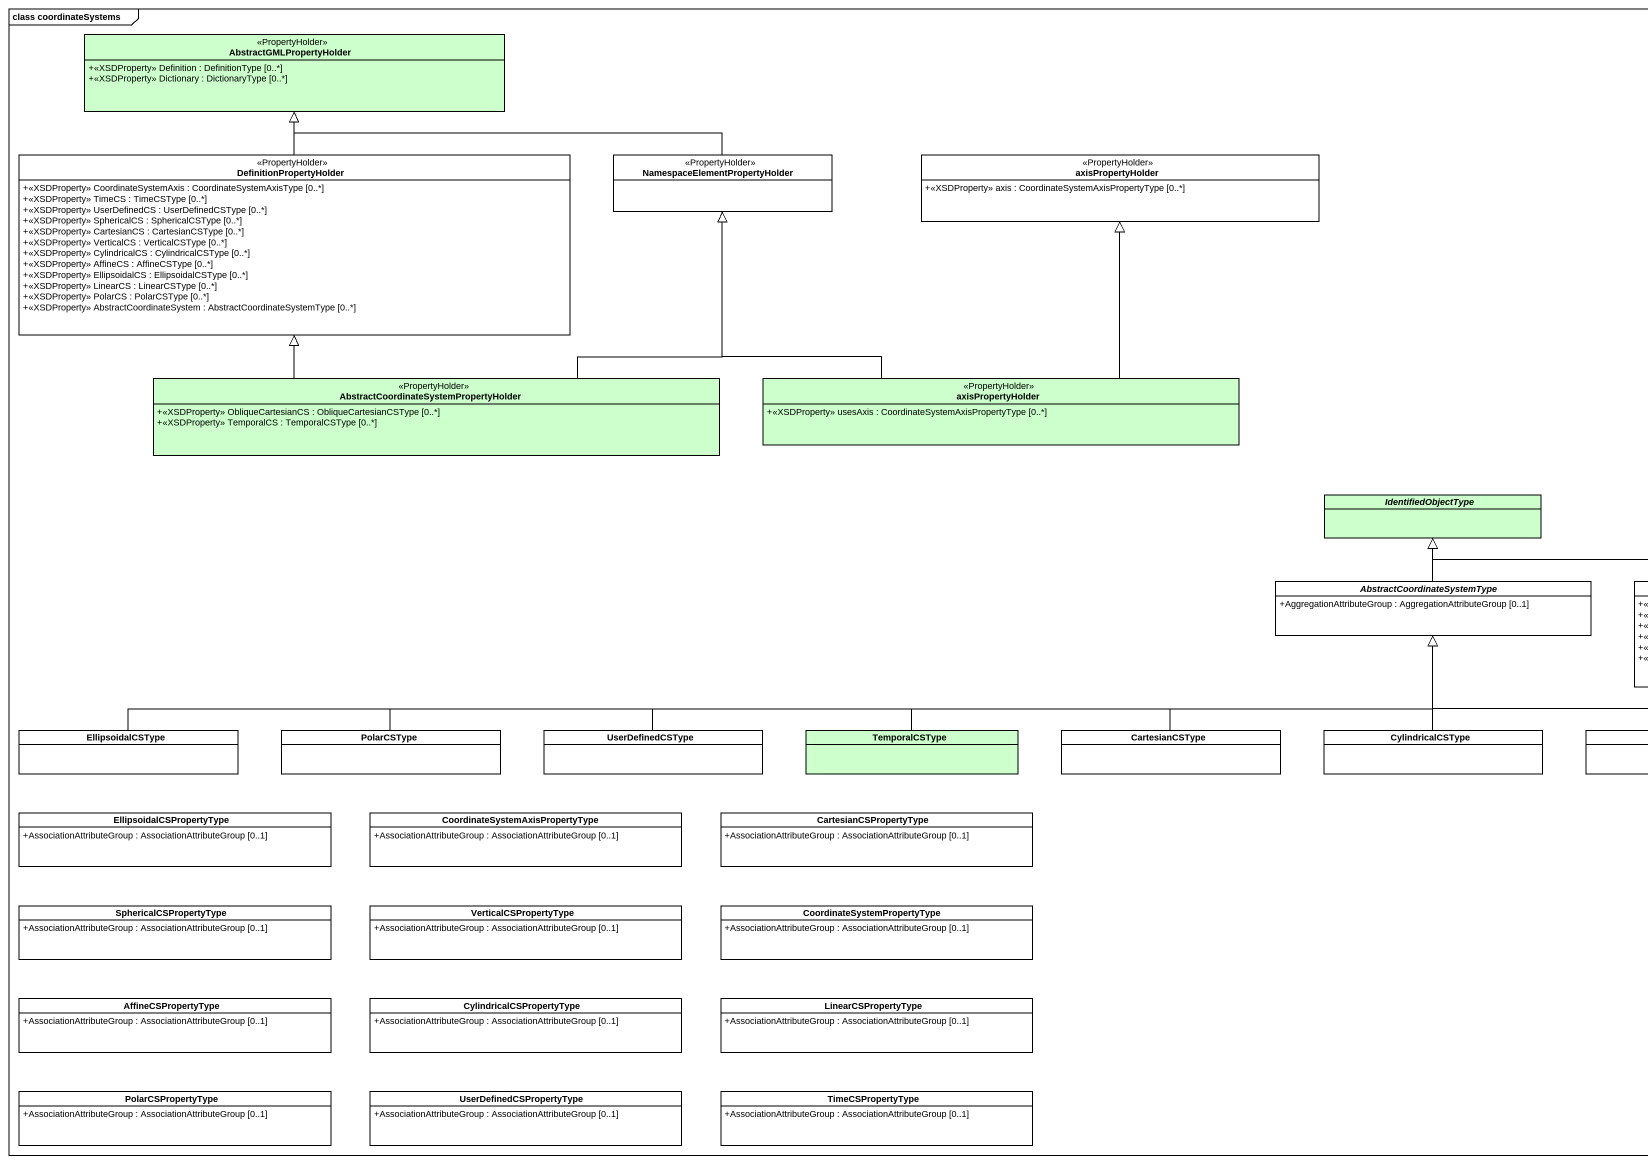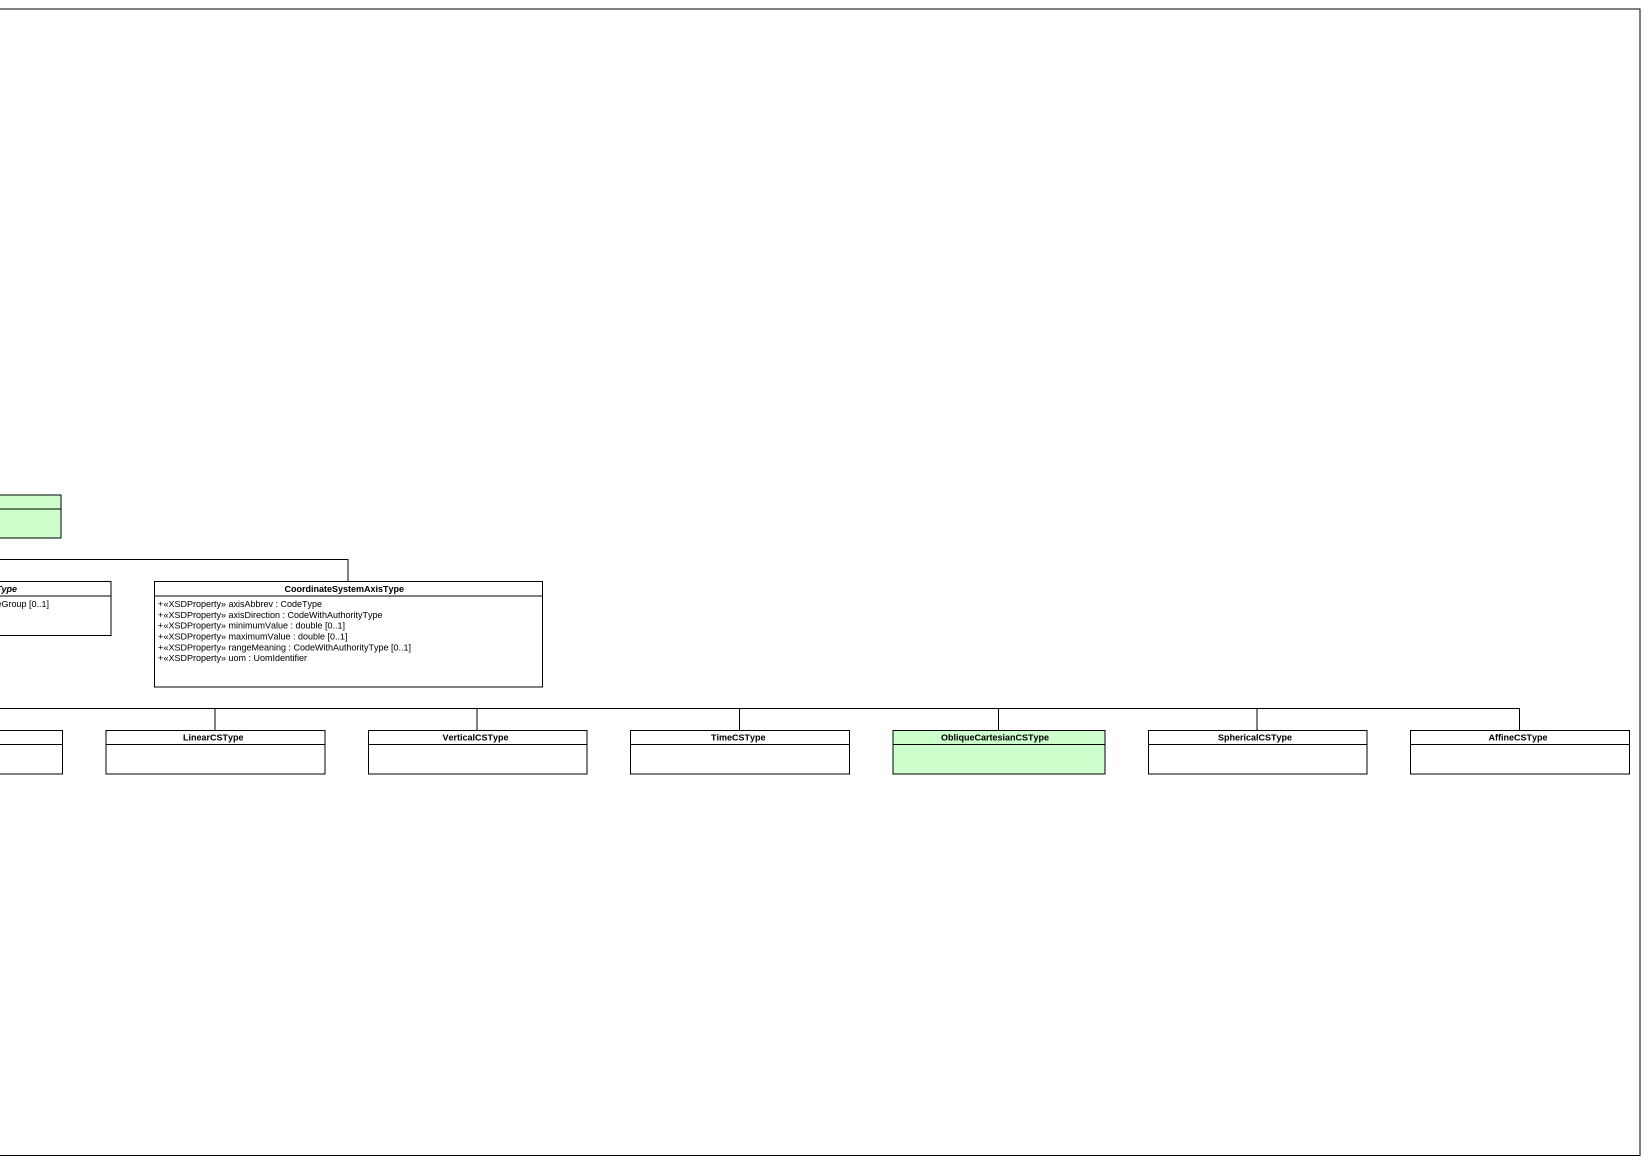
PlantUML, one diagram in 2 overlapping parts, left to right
@startuml
mainframe class coordinateSystems
hide circle
hide empty members
skinparam classAttributeIconSize 0
class AbstractGMLPropertyHolder <<PropertyHolder>> #CCFFCC {
  +<<XSDProperty>> Definition : DefinitionType [0..*]
  +<<XSDProperty>> Dictionary : DictionaryType [0..*]
}
class DefinitionPropertyHolder <<PropertyHolder>> {
  +<<XSDProperty>> CoordinateSystemAxis : CoordinateSystemAxisType [0..*]
  +<<XSDProperty>> TimeCS : TimeCSType [0..*]
  +<<XSDProperty>> UserDefinedCS : UserDefinedCSType [0..*]
  +<<XSDProperty>> SphericalCS : SphericalCSType [0..*]
  +<<XSDProperty>> CartesianCS : CartesianCSType [0..*]
  +<<XSDProperty>> VerticalCS : VerticalCSType [0..*]
  +<<XSDProperty>> CylindricalCS : CylindricalCSType [0..*]
  +<<XSDProperty>> AffineCS : AffineCSType [0..*]
  +<<XSDProperty>> EllipsoidalCS : EllipsoidalCSType [0..*]
  +<<XSDProperty>> LinearCS : LinearCSType [0..*]
  +<<XSDProperty>> PolarCS : PolarCSType [0..*]
  +<<XSDProperty>> AbstractCoordinateSystem : AbstractCoordinateSystemType [0..*]
}
class "NamespaceElementPropertyHolder" as NamespaceElementPropertyHold <<PropertyHolder>>
class axisPropertyHolder <<PropertyHolder>> {
  +<<XSDProperty>> axis : CoordinateSystemAxisPropertyType [0..*]
}
class "AbstractCoordinateSystemPropertyHolder" as AbstractCoordinateSystemProp <<PropertyHolder>> #CCFFCC {
  +<<XSDProperty>> ObliqueCartesianCS : ObliqueCartesianCSType [0..*]
  +<<XSDProperty>> TemporalCS : TemporalCSType [0..*]
}
class "axisPropertyHolder" as axisPropertyHolder_2 <<PropertyHolder>> #CCFFCC {
  +<<XSDProperty>> usesAxis : CoordinateSystemAxisPropertyType [0..*]
}
abstract class IdentifiedObjectType #CCFFCC
abstract class AbstractCoordinateSystemType {
  +AggregationAttributeGroup : AggregationAttributeGroup [0..1]
}
class CoordinateSystemAxisType {
  +<<XSDProperty>> axisAbbrev : CodeType
  +<<XSDProperty>> axisDirection : CodeWithAuthorityType
  +<<XSDProperty>> minimumValue : double [0..1]
  +<<XSDProperty>> maximumValue : double [0..1]
  +<<XSDProperty>> rangeMeaning : CodeWithAuthorityType [0..1]
  +<<XSDProperty>> uom : UomIdentifier
}
class EllipsoidalCSType
class PolarCSType
class UserDefinedCSType
class TemporalCSType #CCFFCC
class CartesianCSType
class CylindricalCSType
class LinearCSType
class VerticalCSType
class TimeCSType
class ObliqueCartesianCSType #CCFFCC
class SphericalCSType
class AffineCSType
class EllipsoidalCSPropertyType {
  +AssociationAttributeGroup : AssociationAttributeGroup [0..1]
}
class "CoordinateSystemAxisPropertyType" as CoordinateSystemAxisProperty {
  +AssociationAttributeGroup : AssociationAttributeGroup [0..1]
}
class CartesianCSPropertyType {
  +AssociationAttributeGroup : AssociationAttributeGroup [0..1]
}
class SphericalCSPropertyType {
  +AssociationAttributeGroup : AssociationAttributeGroup [0..1]
}
class VerticalCSPropertyType {
  +AssociationAttributeGroup : AssociationAttributeGroup [0..1]
}
class CoordinateSystemPropertyType {
  +AssociationAttributeGroup : AssociationAttributeGroup [0..1]
}
class AffineCSPropertyType {
  +AssociationAttributeGroup : AssociationAttributeGroup [0..1]
}
class CylindricalCSPropertyType {
  +AssociationAttributeGroup : AssociationAttributeGroup [0..1]
}
class LinearCSPropertyType {
  +AssociationAttributeGroup : AssociationAttributeGroup [0..1]
}
class PolarCSPropertyType {
  +AssociationAttributeGroup : AssociationAttributeGroup [0..1]
}
class UserDefinedCSPropertyType {
  +AssociationAttributeGroup : AssociationAttributeGroup [0..1]
}
class TimeCSPropertyType {
  +AssociationAttributeGroup : AssociationAttributeGroup [0..1]
}
DefinitionPropertyHolder -up-|> AbstractGMLPropertyHolder
NamespaceElementPropertyHold -left-|> AbstractGMLPropertyHolder
AbstractCoordinateSystemProp -up-|> DefinitionPropertyHolder
AbstractCoordinateSystemProp -up-|> NamespaceElementPropertyHold
axisPropertyHolder_2 -up-|> NamespaceElementPropertyHold
axisPropertyHolder_2 -up-|> axisPropertyHolder
AbstractCoordinateSystemType -up-|> IdentifiedObjectType
CoordinateSystemAxisType -left-|> IdentifiedObjectType
EllipsoidalCSType -right-|> AbstractCoordinateSystemType
PolarCSType -right-|> AbstractCoordinateSystemType
UserDefinedCSType -right-|> AbstractCoordinateSystemType
TemporalCSType -right-|> AbstractCoordinateSystemType
CartesianCSType -right-|> AbstractCoordinateSystemType
CylindricalCSType -up-|> AbstractCoordinateSystemType
LinearCSType -left-|> AbstractCoordinateSystemType
VerticalCSType -left-|> AbstractCoordinateSystemType
TimeCSType -left-|> AbstractCoordinateSystemType
ObliqueCartesianCSType -left-|> AbstractCoordinateSystemType
SphericalCSType -left-|> AbstractCoordinateSystemType
AffineCSType -left-|> AbstractCoordinateSystemType
@enduml
